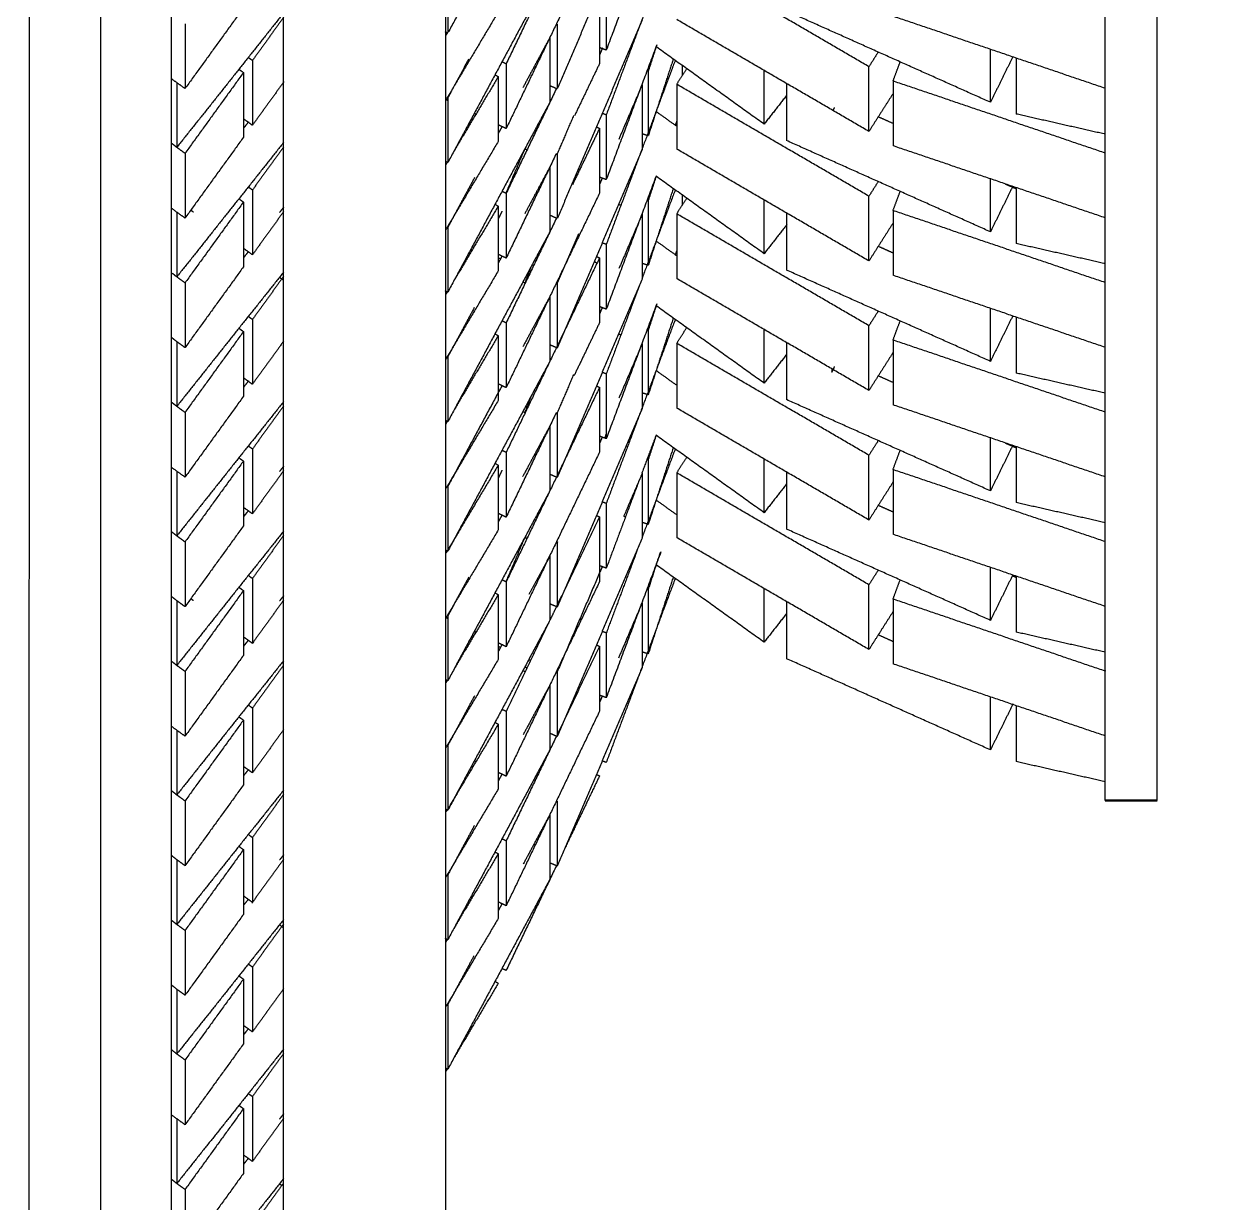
# Model space of a CAD drawing. Header units: millimetres. Extents: x 507.9 to 541, y 40.2 to 69.3.
# Drawn here: x 517.153 to 518.271, y 43.978 to 45.071 of the extents above; entities that cross this region are included whole.
import ezdxf

# ---------------------------------------------------------------- set-up
doc = ezdxf.new("R2010")
doc.units = ezdxf.units.MM
doc.layers.add('Make2D$Visible$ClippingPlaneIntersections', color=7, linetype='Continuous', lineweight=50, true_color=0x000000)
doc.layers.add('Make2D$Visible$Curves', color=7, linetype='Continuous', true_color=0x000000)

msp = doc.modelspace()

# ---------------------------------------------------------------- linework, layer by layer
at = {"layer": 'Make2D$Visible$ClippingPlaneIntersections'}
msp.add_lwpolyline([(518.15451, 44.35107), (518.20277, 44.35107)], dxfattribs=at)
at = {"layer": 'Make2D$Visible$Curves', "color": 18, "lineweight": -3, "true_color": 0x000000}
for points, degree in [([(518.15451, 44.35107), (518.15451, 45.19018), (518.15451, 46.02929)], 2), ([(518.20277, 44.35107), (518.20287, 44.90573), (518.20297, 45.46038), (518.20307, 46.01504)], 3), ([(517.54343, 45.93355), (517.54343, 44.6143), (517.54343, 43.29504)], 2), ([(517.39343, 43.29504), (517.39343, 44.59555), (517.39343, 45.89606)], 2), ([(517.2898, 43.75973), (517.2898, 44.80644), (517.2898, 45.85316)], 2), ([(517.22424, 43.6186), (517.22424, 44.72237), (517.22424, 45.82613)], 2), ([(517.15779, 45.80559), (517.15771, 45.09484), (517.15764, 44.38409), (517.15756, 43.67333)], 3), ([(517.64025, 45.23829), (517.59307, 45.15052), (517.5459, 45.06274)], 2), ([(517.72563, 45.19431), (517.68645, 45.10269), (517.64728, 45.01106)], 2), ([(517.73909, 45.17101), (517.71575, 45.1087), (517.6924, 45.0464)], 2), ([(517.68621, 45.15398), (517.64292, 45.06383), (517.59964, 44.97369)], 2), ([(517.75628, 45.15687), (517.72434, 45.07163), (517.6924, 44.9864)], 2), ([(517.64626, 45.13078), (517.62295, 45.08223), (517.59964, 45.03369)], 2), ([(517.93573, 45.03106), (517.8467, 45.08289), (517.75768, 45.13473)], 2), ([(517.54557, 45.12212), (517.54557, 45.09254), (517.54557, 45.06295)], 2), ([(517.64025, 45.11829), (517.59318, 45.03071), (517.54611, 44.94313)], 2), ([(517.6924, 45.1064), (517.6924, 45.0764), (517.6924, 45.0464)], 2), ([(517.35633, 45.08567), (517.32926, 45.04822), (517.30219, 45.01078)], 2), ([(517.68621, 45.09398), (517.68621, 45.06398), (517.68621, 45.03398)], 2), ([(517.39355, 45.08086), (517.34406, 45.01857), (517.29457, 44.95629)], 2), ([(517.39343, 45.07664), (517.37903, 45.05671), (517.36462, 45.03679)], 2), ([(517.59236, 45.08187), (517.56797, 45.04088), (517.54358, 44.99989)], 2), ([(517.72563, 45.07431), (517.68638, 44.98251), (517.64713, 44.89071)], 2), ([(517.93573, 44.97106), (517.8467, 45.02289), (517.75768, 45.07473)], 2), ([(518.0483, 44.99807), (517.9539, 45.04033), (517.85949, 45.08258)], 2), ([(518.15451, 45.01107), (518.05627, 45.04444), (517.95804, 45.07782)], 2), ([(517.30219, 45.07078), (517.30219, 45.04078), (517.30219, 45.01078)], 2), ([(517.54557, 45.06212), (517.5445, 45.0627), (517.54343, 45.06327)], 2), ([(517.5448, 45.06194), (517.54415, 45.06085), (517.54351, 45.05977)], 2), ([(517.647, 45.07042), (517.647, 45.04068), (517.647, 45.01094)], 2), ([(517.64025, 45.05829), (517.62776, 45.03505), (517.61527, 45.01181)], 2), ([(517.64025, 45.05829), (517.64025, 45.02829), (517.64025, 44.99829)], 2), ([(517.73918, 45.05125), (517.71579, 44.98882), (517.6924, 44.9264)], 2), ([(517.73918, 45.05126), (517.73522, 45.03913), (517.73127, 45.02699)], 2), ([(517.36462, 45.03679), (517.36269, 45.03819), (517.36075, 45.03959)], 2), ([(517.6924, 45.0464), (517.68931, 45.04756), (517.68621, 45.04872)], 2), ([(517.68884, 45.04828), (517.68754, 45.04523), (517.68623, 45.04218)], 2), ([(517.83862, 44.97782), (517.78876, 45.01357), (517.73889, 45.04932)], 2), ([(517.94447, 45.0448), (517.9401, 45.03793), (517.93573, 45.03106)], 2), ([(518.0483, 44.99807), (518.0483, 45.02261), (518.0483, 45.04715)], 2), ([(518.06874, 45.0397), (518.05852, 45.01889), (518.0483, 44.99807)], 2), ([(518.07199, 45.03929), (518.07199, 45.01326), (518.07199, 44.98723)], 2), ([(517.35238, 45.02852), (517.35435, 45.02709), (517.35633, 45.02567)], 2), ([(517.36462, 45.03679), (517.36462, 45.00679), (517.36462, 44.97679)], 2), ([(517.56485, 45.03801), (517.55521, 45.02006), (517.54557, 45.00212)], 2), ([(517.59964, 45.03369), (517.59774, 45.0346), (517.59585, 45.03551)], 2), ([(517.59964, 45.03369), (517.59964, 45.00369), (517.59964, 44.97369)], 2), ([(517.68621, 45.03398), (517.67454, 45.00969), (517.66288, 44.9854)], 2), ([(517.75628, 45.03686), (517.74101, 44.99612), (517.72575, 44.95539)], 2), ([(517.75445, 45.03816), (517.74293, 45.00278), (517.7314, 44.96739)], 2), ([(517.75768, 45.01473), (517.76245, 45.02221), (517.76721, 45.0297)], 2), ([(517.76258, 45.03234), (517.76258, 45.02762), (517.76258, 45.0229)], 2), ([(517.93573, 44.97106), (517.93573, 45.00106), (517.93573, 45.03106)], 2), ([(517.95804, 45.01782), (517.96135, 45.02666), (517.96465, 45.03551)], 2), ([(517.30219, 45.01078), (517.296, 45.01525), (517.28981, 45.01972)], 2), ([(517.35633, 45.02567), (517.32926, 44.98822), (517.30219, 44.95078)], 2), ([(517.35633, 45.02567), (517.35633, 44.99567), (517.35633, 44.96567)], 2), ([(517.39375, 45.01708), (517.37919, 44.99694), (517.36462, 44.97679)], 2), ([(517.59236, 45.02187), (517.57208, 44.98779), (517.5518, 44.9537)], 2), ([(517.58938, 45.02364), (517.59087, 45.02276), (517.59236, 45.02187)], 2), ([(517.59236, 45.02187), (517.59236, 44.99187), (517.59236, 44.96187)], 2), ([(517.73127, 45.02699), (517.73079, 45.02715), (517.73031, 45.0273)], 2), ([(517.73127, 45.02699), (517.73127, 44.99726), (517.73127, 44.96753)], 2), ([(517.83862, 44.97782), (517.83862, 45.00271), (517.83862, 45.0276)], 2), ([(517.95804, 45.01782), (517.95804, 44.98782), (517.95804, 44.95782)], 2), ([(518.15451, 44.95107), (518.05627, 44.98444), (517.95804, 45.01782)], 2), ([(517.29457, 45.01629), (517.29457, 44.98629), (517.29457, 44.95629)], 2), ([(517.64626, 45.01079), (517.62295, 44.96224), (517.59964, 44.91369)], 2), ([(517.647, 45.01042), (517.64363, 45.01186), (517.64025, 45.0133)], 2), ([(517.72563, 45.01431), (517.71481, 44.98902), (517.70399, 44.96372)], 2), ([(517.72563, 45.01431), (517.72563, 44.98431), (517.72563, 44.95431)], 2), ([(517.75768, 45.01473), (517.75768, 44.98473), (517.75768, 44.95473)], 2), ([(517.93573, 44.91106), (517.8467, 44.96289), (517.75768, 45.01473)], 2), ([(517.85949, 45.01506), (517.85949, 44.98882), (517.85949, 44.96258)], 2), ([(517.95808, 45.00617), (517.9469, 44.98862), (517.93573, 44.97106)], 2), ([(517.54566, 44.9996), (517.54479, 45.00002), (517.54391, 45.00045)], 2), ([(517.54557, 45.00212), (517.54557, 44.97226), (517.54557, 44.94239)], 2), ([(517.64025, 44.99829), (517.593, 44.91037), (517.54574, 44.82245)], 2), ([(517.85974, 45.0048), (517.84918, 44.99131), (517.83862, 44.97782)], 2), ([(517.57168, 44.98711), (517.57091, 44.98748), (517.57014, 44.98785)], 2), ([(517.66212, 44.98576), (517.65456, 44.96809), (517.647, 44.95042)], 2), ([(517.6924, 44.9864), (517.69053, 44.9871), (517.68866, 44.9878)], 2), ([(517.6924, 44.9864), (517.6924, 44.9564), (517.6924, 44.9264)], 2), ([(517.75768, 44.97585), (517.74812, 44.98271), (517.73855, 44.98956)], 2), ([(517.90258, 44.99036), (517.90328, 44.99179), (517.90399, 44.99323)], 2), ([(517.95804, 44.97847), (517.95119, 44.98154), (517.94435, 44.9846)], 2), ([(518.15483, 44.96849), (518.11341, 44.97786), (518.07199, 44.98723)], 2), ([(517.36462, 44.97679), (517.36048, 44.97979), (517.35633, 44.98279)], 2), ([(517.36106, 44.97998), (517.35876, 44.97708), (517.35646, 44.97418)], 2), ([(517.59578, 44.97554), (517.59407, 44.97237), (517.59236, 44.96919)], 2), ([(517.59964, 44.97369), (517.59624, 44.97532), (517.59283, 44.97695)], 2), ([(517.68621, 44.97398), (517.67373, 44.948), (517.66126, 44.92202)], 2), ([(517.68332, 44.97537), (517.68476, 44.97467), (517.68621, 44.97398)], 2), ([(517.68621, 44.97398), (517.68621, 44.94398), (517.68621, 44.91398)], 2), ([(517.75768, 44.9806), (517.75706, 44.97896), (517.75645, 44.97732)], 2), ([(517.39371, 44.96106), (517.34414, 44.89868), (517.29457, 44.83629)], 2), ([(517.35633, 44.96567), (517.32926, 44.92822), (517.30219, 44.89078)], 2), ([(517.59236, 44.96187), (517.56797, 44.92089), (517.54359, 44.8799)], 2), ([(517.73127, 44.96699), (517.72862, 44.96785), (517.72597, 44.96872)], 2), ([(518.0483, 44.87807), (517.9539, 44.92033), (517.85949, 44.96258)], 2), ([(517.29457, 44.95629), (517.29219, 44.95818), (517.2898, 44.96007)], 2), ([(517.30219, 44.95078), (517.29838, 44.95353), (517.29457, 44.95629)], 2), ([(517.30219, 44.95078), (517.30219, 44.92078), (517.30219, 44.89078)], 2), ([(517.39345, 44.95666), (517.37903, 44.93672), (517.36462, 44.91679)], 2), ([(517.64626, 44.95078), (517.62295, 44.90223), (517.59964, 44.85369)], 2), ([(517.59978, 44.91434), (517.60843, 44.93458), (517.61708, 44.95482)], 2), ([(517.61848, 44.9541), (517.61765, 44.95441), (517.61683, 44.95472)], 2), ([(517.72563, 44.95431), (517.68631, 44.86237), (517.647, 44.77042)], 2), ([(517.647, 44.95042), (517.647, 44.92064), (517.647, 44.89086)], 2), ([(517.72551, 44.95476), (517.70896, 44.91058), (517.6924, 44.8664)], 2), ([(517.93573, 44.85106), (517.8467, 44.90289), (517.75768, 44.95473)], 2), ([(518.15451, 44.89107), (518.05627, 44.92444), (517.95804, 44.95782)], 2), ([(517.54557, 44.94212), (517.54474, 44.94257), (517.54391, 44.94301)], 2), ([(517.54472, 44.9418), (517.54433, 44.94114), (517.54393, 44.94048)], 2), ([(517.54587, 44.94269), (517.54576, 44.94247), (517.54564, 44.94226)], 2), ([(517.57038, 44.92829), (517.55798, 44.90521), (517.54557, 44.88212)], 2), ([(517.64025, 44.93829), (517.62858, 44.91658), (517.61691, 44.89486)], 2), ([(517.64025, 44.93829), (517.64025, 44.90829), (517.64025, 44.87829)], 2), ([(517.66788, 44.93559), (517.66728, 44.93581), (517.66667, 44.93604)], 2), ([(517.68866, 44.92786), (517.68744, 44.925), (517.68621, 44.92213)], 2), ([(517.6924, 44.9264), (517.68931, 44.92756), (517.68622, 44.92871)], 2), ([(517.73855, 44.92956), (517.71548, 44.86798), (517.6924, 44.8064)], 2), ([(517.73879, 44.93008), (517.73503, 44.91854), (517.73127, 44.90699)], 2), ([(517.83862, 44.85782), (517.78859, 44.89369), (517.73855, 44.92956)], 2), ([(517.36462, 44.91679), (517.36275, 44.91814), (517.36088, 44.91949)], 2), ([(517.36462, 44.91679), (517.36462, 44.88679), (517.36462, 44.85679)], 2), ([(517.75628, 44.91686), (517.74083, 44.87563), (517.72538, 44.83441)], 2), ([(517.75446, 44.91816), (517.74293, 44.88278), (517.7314, 44.8474)], 2), ([(517.94446, 44.92479), (517.94009, 44.91792), (517.93573, 44.91106)], 2), ([(518.0483, 44.87807), (518.0483, 44.90271), (518.0483, 44.92734)], 2), ([(518.06895, 44.92014), (518.05863, 44.89911), (518.0483, 44.87807)], 2), ([(518.06204, 44.92249), (518.06706, 44.92024), (518.07209, 44.91799)], 2), ([(518.07199, 44.91832), (518.07199, 44.89277), (518.07199, 44.86723)], 2), ([(517.35633, 44.90567), (517.32926, 44.86822), (517.30219, 44.83078)], 2), ([(517.35211, 44.90871), (517.35422, 44.90719), (517.35633, 44.90567)], 2), ([(517.35633, 44.90567), (517.35633, 44.87567), (517.35633, 44.84567)], 2), ([(517.59964, 44.91369), (517.59771, 44.91461), (517.59578, 44.91554)], 2), ([(517.68621, 44.91398), (517.64292, 44.82383), (517.59964, 44.73369)], 2), ([(517.59964, 44.91369), (517.59964, 44.88369), (517.59964, 44.85369)], 2), ([(517.73127, 44.90699), (517.73075, 44.90716), (517.73022, 44.90733)], 2), ([(517.73127, 44.90699), (517.73127, 44.87711), (517.73127, 44.84723)], 2), ([(517.75768, 44.89473), (517.76244, 44.90221), (517.76721, 44.9097)], 2), ([(517.76258, 44.91234), (517.76258, 44.90738), (517.76258, 44.90243)], 2), ([(517.83862, 44.85782), (517.83862, 44.88271), (517.83862, 44.9076)], 2), ([(517.93573, 44.85106), (517.93573, 44.88106), (517.93573, 44.91106)], 2), ([(517.95804, 44.89782), (517.96135, 44.90666), (517.96465, 44.91551)], 2), ([(517.30219, 44.89078), (517.29596, 44.89528), (517.28972, 44.89979)], 2), ([(517.29457, 44.89629), (517.29457, 44.86629), (517.29457, 44.83629)], 2), ([(517.30991, 44.89634), (517.30886, 44.8971), (517.30781, 44.89786)], 2), ([(517.39358, 44.89684), (517.3791, 44.87682), (517.36462, 44.85679)], 2), ([(517.39363, 44.90097), (517.3917, 44.89853), (517.38976, 44.89609)], 2), ([(517.59236, 44.90187), (517.5723, 44.86815), (517.55223, 44.83443)], 2), ([(517.58938, 44.90364), (517.59087, 44.90276), (517.59236, 44.90187)], 2), ([(517.59236, 44.90187), (517.59236, 44.87187), (517.59236, 44.84187)], 2), ([(517.5926, 44.89005), (517.59433, 44.89366), (517.59606, 44.89727)], 2), ([(517.72563, 44.89431), (517.71487, 44.86916), (517.70412, 44.84401)], 2), ([(517.70439, 44.90339), (517.7052, 44.90305), (517.70601, 44.9027)], 2), ([(517.72563, 44.89431), (517.72563, 44.86431), (517.72563, 44.83431)], 2), ([(517.75768, 44.89473), (517.75768, 44.86473), (517.75768, 44.83473)], 2), ([(517.93573, 44.79106), (517.8467, 44.84289), (517.75768, 44.89473)], 2), ([(517.85949, 44.89545), (517.85949, 44.86901), (517.85949, 44.84258)], 2), ([(517.95804, 44.89782), (517.95804, 44.86782), (517.95804, 44.83782)], 2), ([(518.15451, 44.83107), (518.05627, 44.86444), (517.95804, 44.89782)], 2), ([(517.64623, 44.89071), (517.62293, 44.8422), (517.59964, 44.79369)], 2), ([(517.647, 44.89042), (517.64366, 44.89185), (517.64031, 44.89328)], 2), ([(517.85973, 44.8848), (517.84917, 44.87131), (517.83862, 44.85782)], 2), ([(517.86545, 44.89211), (517.86542, 44.89207), (517.86539, 44.89203)], 2), ([(517.95814, 44.88627), (517.94693, 44.86866), (517.93573, 44.85106)], 2), ([(517.54557, 44.88212), (517.54557, 44.85212), (517.54557, 44.82212)], 2), ([(517.64025, 44.87829), (517.59291, 44.79021), (517.54557, 44.70212)], 2), ([(517.66657, 44.87618), (517.65679, 44.8533), (517.647, 44.83042)], 2), ([(517.36462, 44.85679), (517.36048, 44.85979), (517.35633, 44.86279)], 2), ([(517.56955, 44.86353), (517.56885, 44.86383), (517.56815, 44.86413)], 2), ([(517.6924, 44.8664), (517.69064, 44.86706), (517.68887, 44.86772)], 2), ([(517.6924, 44.8664), (517.6924, 44.8364), (517.6924, 44.8064)], 2), ([(517.7579, 44.8557), (517.74833, 44.86256), (517.73876, 44.86942)], 2), ([(517.75774, 44.86077), (517.75703, 44.85888), (517.75633, 44.85699)], 2), ([(517.95804, 44.85847), (517.95124, 44.86152), (517.94444, 44.86456)], 2), ([(518.15451, 44.84857), (518.11325, 44.8579), (518.07199, 44.86723)], 2), ([(517.36075, 44.85959), (517.35869, 44.85699), (517.35662, 44.85438)], 2), ([(517.56519, 44.85863), (517.56574, 44.85834), (517.56628, 44.85805)], 2), ([(517.59455, 44.85284), (517.59346, 44.85331), (517.59236, 44.85378)], 2), ([(517.59578, 44.85554), (517.59411, 44.85245), (517.59245, 44.84935)], 2), ([(517.59567, 44.85559), (517.59408, 44.85636), (517.59248, 44.85713)], 2), ([(517.59964, 44.85369), (517.5978, 44.85457), (517.59596, 44.85545)], 2), ([(517.68621, 44.85398), (517.64292, 44.76383), (517.59964, 44.67369)], 2), ([(517.68375, 44.84886), (517.68252, 44.84974), (517.68129, 44.85062)], 2), ([(517.68332, 44.85537), (517.68476, 44.85467), (517.68621, 44.85398)], 2), ([(517.68621, 44.85398), (517.68621, 44.82398), (517.68621, 44.79398)], 2), ([(517.29457, 44.83629), (517.29244, 44.83797), (517.29032, 44.83966)], 2), ([(517.39343, 44.84071), (517.344, 44.7785), (517.29457, 44.71629)], 2), ([(517.35633, 44.84567), (517.32926, 44.80822), (517.30219, 44.77078)], 2), ([(517.59236, 44.84187), (517.56797, 44.80087), (517.54357, 44.75987)], 2), ([(517.61741, 44.83126), (517.62022, 44.83875), (517.62303, 44.84625)], 2), ([(517.62234, 44.84096), (517.62146, 44.84134), (517.62059, 44.84171)], 2), ([(517.73127, 44.84699), (517.72845, 44.84791), (517.72563, 44.84883)], 2), ([(518.0483, 44.75807), (517.9539, 44.80033), (517.85949, 44.84258)], 2), ([(517.30219, 44.83078), (517.29838, 44.83353), (517.29457, 44.83629)], 2), ([(517.30219, 44.83078), (517.30219, 44.80078), (517.30219, 44.77078)], 2), ([(517.39343, 44.83664), (517.37903, 44.81671), (517.36462, 44.79679)], 2), ([(517.38976, 44.83609), (517.39159, 44.83464), (517.39343, 44.83318)], 2), ([(517.61523, 44.83174), (517.61622, 44.83121), (517.61721, 44.83068)], 2), ([(517.647, 44.83042), (517.64662, 44.83058), (517.64624, 44.83074)], 2), ([(517.72563, 44.83431), (517.68631, 44.74237), (517.647, 44.65042)], 2), ([(517.647, 44.83042), (517.647, 44.80042), (517.647, 44.77042)], 2), ([(517.72326, 44.82875), (517.70783, 44.78758), (517.6924, 44.7464)], 2), ([(517.93573, 44.73106), (517.8467, 44.78289), (517.75768, 44.83473)], 2), ([(518.15451, 44.77107), (518.05627, 44.80444), (517.95804, 44.83782)], 2), ([(517.54557, 44.82212), (517.5445, 44.8227), (517.54343, 44.82327)], 2), ([(517.54529, 44.82277), (517.54439, 44.82126), (517.54349, 44.81975)], 2), ([(517.64025, 44.81829), (517.62775, 44.79503), (517.61525, 44.77177)], 2), ([(517.64025, 44.81829), (517.64025, 44.78829), (517.64025, 44.75829)], 2), ([(517.66779, 44.81562), (517.66734, 44.81579), (517.66689, 44.81596)], 2), ([(517.57014, 44.80785), (517.55786, 44.78499), (517.54557, 44.76212)], 2), ([(517.6924, 44.8064), (517.68931, 44.80756), (517.68621, 44.80872)], 2), ([(517.68883, 44.80825), (517.68752, 44.80519), (517.68621, 44.80213)], 2), ([(517.73917, 44.81122), (517.71579, 44.74881), (517.6924, 44.6864)], 2), ([(517.73917, 44.81123), (517.73522, 44.79911), (517.73127, 44.78699)], 2), ([(517.83862, 44.73782), (517.78859, 44.77369), (517.73855, 44.80956)], 2), ([(517.94435, 44.8046), (517.94004, 44.79783), (517.93573, 44.79106)], 2), ([(518.0483, 44.75807), (518.0483, 44.78261), (518.0483, 44.80715)], 2), ([(517.36462, 44.79679), (517.36269, 44.79819), (517.36075, 44.79959)], 2), ([(517.36462, 44.79679), (517.36462, 44.76679), (517.36462, 44.73679)], 2), ([(517.59964, 44.79369), (517.59771, 44.79461), (517.59578, 44.79554)], 2), ([(517.59964, 44.79369), (517.59964, 44.76369), (517.59964, 44.73369)], 2), ([(517.68621, 44.79398), (517.6745, 44.7696), (517.6628, 44.74522)], 2), ([(517.75628, 44.79686), (517.72434, 44.71163), (517.6924, 44.6264)], 2), ([(517.75445, 44.79816), (517.74286, 44.76258), (517.73127, 44.72699)], 2), ([(517.95804, 44.77782), (517.9614, 44.78681), (517.96476, 44.79581)], 2), ([(518.06895, 44.80014), (518.05863, 44.77911), (518.0483, 44.75807)], 2), ([(518.07199, 44.79924), (518.07199, 44.77324), (518.07199, 44.74723)], 2), ([(517.35633, 44.78567), (517.32926, 44.74822), (517.30219, 44.71078)], 2), ([(517.35211, 44.78871), (517.35422, 44.78719), (517.35633, 44.78567)], 2), ([(517.35633, 44.78567), (517.35633, 44.75567), (517.35633, 44.72567)], 2), ([(517.58938, 44.78364), (517.59087, 44.78276), (517.59236, 44.78187)], 2), ([(517.70439, 44.78339), (517.7052, 44.78305), (517.70601, 44.7827)], 2), ([(517.73127, 44.78699), (517.73094, 44.7871), (517.7306, 44.78721)], 2), ([(517.73127, 44.78699), (517.73127, 44.75699), (517.73127, 44.72699)], 2), ([(517.75768, 44.77473), (517.76237, 44.7821), (517.76706, 44.78947)], 2), ([(517.83862, 44.73782), (517.83862, 44.76271), (517.83862, 44.7876)], 2), ([(517.93573, 44.73106), (517.93573, 44.76106), (517.93573, 44.79106)], 2), ([(517.29457, 44.77629), (517.29228, 44.7781), (517.28999, 44.77992)], 2), ([(517.30219, 44.77078), (517.29838, 44.77353), (517.29457, 44.77629)], 2), ([(517.29457, 44.77629), (517.29457, 44.74629), (517.29457, 44.71629)], 2), ([(517.39343, 44.77664), (517.37903, 44.75671), (517.36462, 44.73679)], 2), ([(517.59236, 44.78187), (517.57206, 44.74775), (517.55175, 44.71362)], 2), ([(517.59236, 44.78187), (517.59236, 44.75187), (517.59236, 44.72187)], 2), ([(517.647, 44.77042), (517.64388, 44.77175), (517.64075, 44.77309)], 2), ([(517.72563, 44.77431), (517.71485, 44.74912), (517.70408, 44.72392)], 2), ([(517.7255, 44.77437), (517.72557, 44.77434), (517.72563, 44.77431)], 2), ([(517.72563, 44.77431), (517.72563, 44.74431), (517.72563, 44.71431)], 2), ([(517.75768, 44.77473), (517.75768, 44.74473), (517.75768, 44.71473)], 2), ([(517.93573, 44.67106), (517.8467, 44.72289), (517.75768, 44.77473)], 2), ([(517.85949, 44.77545), (517.85949, 44.74901), (517.85949, 44.72258)], 2), ([(517.95804, 44.77782), (517.95804, 44.74782), (517.95804, 44.71782)], 2), ([(518.15451, 44.71107), (518.05627, 44.74444), (517.95804, 44.77782)], 2), ([(517.54557, 44.76212), (517.54557, 44.73261), (517.54557, 44.70309)], 2), ([(517.85949, 44.76449), (517.84906, 44.75116), (517.83862, 44.73782)], 2), ([(517.95804, 44.7661), (517.94688, 44.74858), (517.93573, 44.73106)], 2), ([(517.64025, 44.75829), (517.59291, 44.67021), (517.54557, 44.58212)], 2), ([(517.75768, 44.73585), (517.74812, 44.74271), (517.73855, 44.74956)], 2), ([(517.90136, 44.74789), (517.90267, 44.75056), (517.90399, 44.75323)], 2), ([(517.90136, 44.75107), (517.90136, 44.74948), (517.90136, 44.74789)], 2), ([(517.36462, 44.73679), (517.36048, 44.73979), (517.35633, 44.74279)], 2), ([(517.36105, 44.73996), (517.35872, 44.73702), (517.35639, 44.73409)], 2), ([(517.66204, 44.74559), (517.65452, 44.728), (517.647, 44.71042)], 2), ([(517.6622, 44.74551), (517.6625, 44.74537), (517.6628, 44.74522)], 2), ([(517.6924, 44.7464), (517.69052, 44.7471), (517.68864, 44.74781)], 2), ([(517.6924, 44.7464), (517.6924, 44.7164), (517.6924, 44.6864)], 2), ([(517.95805, 44.73847), (517.9512, 44.74153), (517.94435, 44.7446)], 2), ([(518.15451, 44.72857), (518.11325, 44.7379), (518.07199, 44.74723)], 2), ([(517.59586, 44.7357), (517.57072, 44.68891), (517.54557, 44.64212)], 2), ([(517.59964, 44.73369), (517.596, 44.73543), (517.59236, 44.73718)], 2), ([(517.68621, 44.73398), (517.64292, 44.64383), (517.59964, 44.55369)], 2), ([(517.61731, 44.711), (517.62018, 44.71864), (517.62304, 44.72629)], 2), ([(517.68332, 44.73537), (517.68476, 44.73467), (517.68621, 44.73398)], 2), ([(517.68621, 44.73398), (517.68621, 44.70398), (517.68621, 44.67398)], 2), ([(517.73127, 44.72699), (517.72858, 44.72787), (517.72588, 44.72875)], 2), ([(517.29457, 44.71629), (517.29246, 44.71796), (517.29036, 44.71963)], 2), ([(517.39343, 44.72071), (517.344, 44.6585), (517.29457, 44.59629)], 2), ([(517.30219, 44.71078), (517.29838, 44.71353), (517.29457, 44.71629)], 2), ([(517.35633, 44.72567), (517.32926, 44.68822), (517.30219, 44.65078)], 2), ([(517.39343, 44.71664), (517.37903, 44.69672), (517.36462, 44.67679)], 2), ([(517.59236, 44.72187), (517.56804, 44.68099), (517.54371, 44.64011)], 2), ([(518.0483, 44.63807), (517.9539, 44.68033), (517.85949, 44.72258)], 2), ([(518.15451, 44.65107), (518.05627, 44.68444), (517.95804, 44.71782)], 2), ([(517.30219, 44.71078), (517.30219, 44.68078), (517.30219, 44.65078)], 2), ([(517.64626, 44.71078), (517.62295, 44.66223), (517.59964, 44.61369)], 2), ([(517.61523, 44.71174), (517.61621, 44.71121), (517.6172, 44.71068)], 2), ([(517.72563, 44.71431), (517.68631, 44.62237), (517.647, 44.53042)], 2), ([(517.647, 44.71042), (517.647, 44.68051), (517.647, 44.65061)], 2), ([(517.93573, 44.61106), (517.8467, 44.66289), (517.75768, 44.71473)], 2), ([(517.54557, 44.70212), (517.5445, 44.7027), (517.54343, 44.70327)], 2), ([(517.5452, 44.70261), (517.54432, 44.70113), (517.54343, 44.69964)], 2), ([(517.64025, 44.69829), (517.62761, 44.67477), (517.61497, 44.65125)], 2), ([(517.64025, 44.69829), (517.64025, 44.66829), (517.64025, 44.63829)], 2), ([(517.6924, 44.6864), (517.68931, 44.68756), (517.68621, 44.68872)], 2), ([(517.68864, 44.68781), (517.68742, 44.68496), (517.68621, 44.68212)], 2), ([(517.69122, 44.68693), (517.69185, 44.68886), (517.69248, 44.69079)], 2), ([(517.73855, 44.68956), (517.73197, 44.67199), (517.72538, 44.65441)], 2), ([(517.73875, 44.68995), (517.73501, 44.67847), (517.73127, 44.66699)], 2), ([(517.83862, 44.61782), (517.78859, 44.65369), (517.73855, 44.68956)], 2), ([(517.94435, 44.6846), (517.94004, 44.67783), (517.93573, 44.67106)], 2), ([(518.0483, 44.63807), (518.0483, 44.66264), (518.0483, 44.68722)], 2), ([(518.06204, 44.68249), (518.06705, 44.68024), (518.07206, 44.678)], 2), ([(517.36462, 44.67679), (517.36273, 44.67816), (517.36085, 44.67952)], 2), ([(517.36462, 44.67679), (517.36462, 44.64679), (517.36462, 44.61679)], 2), ([(517.59964, 44.67369), (517.59771, 44.67461), (517.59578, 44.67554)], 2), ([(517.68621, 44.67398), (517.64292, 44.58383), (517.59964, 44.49369)], 2), ([(517.59964, 44.67369), (517.59964, 44.64369), (517.59964, 44.61369)], 2), ([(517.75628, 44.67686), (517.74083, 44.63563), (517.72538, 44.59441)], 2), ([(517.75445, 44.67816), (517.74286, 44.64258), (517.73127, 44.60699)], 2), ([(517.93573, 44.61106), (517.93573, 44.64106), (517.93573, 44.67106)], 2), ([(517.95804, 44.65782), (517.96145, 44.66696), (517.96487, 44.6761)], 2), ([(518.06895, 44.68014), (518.05863, 44.65911), (518.0483, 44.63807)], 2), ([(518.07199, 44.6791), (518.07199, 44.65317), (518.07199, 44.62723)], 2), ([(517.30219, 44.65078), (517.29603, 44.65523), (517.28988, 44.65968)], 2), ([(517.35633, 44.66567), (517.32926, 44.62822), (517.30219, 44.59078)], 2), ([(517.35211, 44.66871), (517.35422, 44.66719), (517.35633, 44.66567)], 2), ([(517.35633, 44.66567), (517.35633, 44.63567), (517.35633, 44.60567)], 2), ([(517.39362, 44.66095), (517.39169, 44.65852), (517.38976, 44.65609)], 2), ([(517.59236, 44.66187), (517.56792, 44.6208), (517.54348, 44.57972)], 2), ([(517.58938, 44.66364), (517.59087, 44.66276), (517.59236, 44.66187)], 2), ([(517.59236, 44.66187), (517.59236, 44.63187), (517.59236, 44.60187)], 2), ([(517.73127, 44.66699), (517.73075, 44.66716), (517.73022, 44.66733)], 2), ([(517.73127, 44.66699), (517.73127, 44.63699), (517.73127, 44.60699)], 2), ([(517.75768, 44.65473), (517.76244, 44.6622), (517.7672, 44.66968)], 2), ([(517.83862, 44.61782), (517.83862, 44.64271), (517.83862, 44.6676)], 2), ([(517.29457, 44.65629), (517.29457, 44.62629), (517.29457, 44.59629)], 2), ([(517.39356, 44.65682), (517.37909, 44.63681), (517.36462, 44.61679)], 2), ([(517.59236, 44.64956), (517.59421, 44.65341), (517.59606, 44.65727)], 2), ([(517.647, 44.65042), (517.64363, 44.65186), (517.64025, 44.6533)], 2), ([(517.72337, 44.64903), (517.70788, 44.60771), (517.6924, 44.5664)], 2), ([(517.72563, 44.65431), (517.71709, 44.63435), (517.70856, 44.61439)], 2), ([(517.72563, 44.65431), (517.72563, 44.62431), (517.72563, 44.59431)], 2), ([(517.75768, 44.65473), (517.75768, 44.62473), (517.75768, 44.59473)], 2), ([(517.93573, 44.55106), (517.8467, 44.60289), (517.75768, 44.65473)], 2), ([(517.85949, 44.65545), (517.85949, 44.62901), (517.85949, 44.60258)], 2), ([(517.95804, 44.65782), (517.95804, 44.62782), (517.95804, 44.59782)], 2), ([(518.15451, 44.59107), (518.05627, 44.62444), (517.95804, 44.65782)], 2), ([(517.54557, 44.64212), (517.54557, 44.61212), (517.54557, 44.58212)], 2), ([(517.64025, 44.63829), (517.59291, 44.55021), (517.54557, 44.46212)], 2), ([(517.85949, 44.64449), (517.84906, 44.63116), (517.83862, 44.61782)], 2), ([(517.95802, 44.64607), (517.94687, 44.62857), (517.93573, 44.61106)], 2), ([(517.6924, 44.6264), (517.69068, 44.62704), (517.68896, 44.62769)], 2), ([(517.6924, 44.6264), (517.6924, 44.5964), (517.6924, 44.5664)], 2), ([(517.75801, 44.61561), (517.74837, 44.62253), (517.73872, 44.62944)], 2), ([(518.15451, 44.60857), (518.11325, 44.6179), (518.07199, 44.62723)], 2), ([(517.36462, 44.61679), (517.36048, 44.61979), (517.35633, 44.62279)], 2), ([(517.36102, 44.61992), (517.35881, 44.61714), (517.35661, 44.61437)], 2), ([(517.59964, 44.61369), (517.596, 44.61543), (517.59236, 44.61718)], 2), ([(517.596, 44.61596), (517.59428, 44.61276), (517.59256, 44.60957)], 2), ([(517.68354, 44.61526), (517.68487, 44.61462), (517.68621, 44.61398)], 2), ([(517.95804, 44.61847), (517.95119, 44.62154), (517.94435, 44.6246)], 2), ([(517.35633, 44.60567), (517.32926, 44.56822), (517.30219, 44.53078)], 2), ([(517.68621, 44.61398), (517.66633, 44.57257), (517.64644, 44.53117)], 2), ([(517.68621, 44.61398), (517.68621, 44.58398), (517.68621, 44.55398)], 2), ([(517.71059, 44.61373), (517.70984, 44.61397), (517.7091, 44.61421)], 2), ([(517.73127, 44.60699), (517.72849, 44.6079), (517.72571, 44.6088)], 2), ([(517.29457, 44.59629), (517.29219, 44.59818), (517.2898, 44.60007)], 2), ([(517.39343, 44.60071), (517.344, 44.5385), (517.29457, 44.47629)], 2), ([(517.30219, 44.59078), (517.29838, 44.59353), (517.29457, 44.59629)], 2), ([(517.39346, 44.59669), (517.37904, 44.57674), (517.36462, 44.55679)], 2), ([(517.59236, 44.60187), (517.56815, 44.56118), (517.54394, 44.5205)], 2), ([(517.59952, 44.55373), (517.60803, 44.57365), (517.61655, 44.59356)], 2), ([(517.61896, 44.59392), (517.61806, 44.59425), (517.61717, 44.59459)], 2), ([(517.72563, 44.59431), (517.68631, 44.50237), (517.647, 44.41042)], 2), ([(517.93573, 44.49106), (517.8467, 44.54289), (517.75768, 44.59473)], 2), ([(518.0483, 44.51807), (517.9539, 44.56033), (517.85949, 44.60258)], 2), ([(518.15451, 44.53107), (518.05627, 44.56444), (517.95804, 44.59782)], 2), ([(517.30219, 44.59078), (517.30219, 44.56078), (517.30219, 44.53078)], 2), ([(517.54557, 44.58212), (517.54452, 44.58269), (517.54348, 44.58325)], 2), ([(517.64713, 44.59073), (517.64707, 44.59057), (517.647, 44.59042)], 2), ([(517.647, 44.59042), (517.647, 44.56042), (517.647, 44.53042)], 2), ([(517.72099, 44.5827), (517.7067, 44.54455), (517.6924, 44.5064)], 2), ([(517.74302, 44.58149), (517.71771, 44.51394), (517.6924, 44.4464)], 2), ([(517.74243, 44.58124), (517.73685, 44.56412), (517.73127, 44.54699)], 2), ([(517.64025, 44.57829), (517.63052, 44.56019), (517.62079, 44.54209)], 2), ([(517.64025, 44.57829), (517.64025, 44.54829), (517.64025, 44.51829)], 2), ([(517.36462, 44.55679), (517.36269, 44.55819), (517.36075, 44.55959)], 2), ([(517.68853, 44.56756), (517.66777, 44.51899), (517.647, 44.47042)], 2), ([(517.6924, 44.5664), (517.68931, 44.56756), (517.68621, 44.56872)], 2), ([(517.83862, 44.49782), (517.78859, 44.53369), (517.73855, 44.56956)], 2), ([(517.94445, 44.56476), (517.94009, 44.55791), (517.93573, 44.55106)], 2), ([(518.0483, 44.51807), (518.0483, 44.54261), (518.0483, 44.56715)], 2), ([(518.06904, 44.56032), (518.05867, 44.5392), (518.0483, 44.51807)], 2), ([(518.06865, 44.55953), (518.07053, 44.55869), (518.07241, 44.55784)], 2), ([(518.07199, 44.5592), (518.07199, 44.53321), (518.07199, 44.50723)], 2), ([(517.35211, 44.54871), (517.35422, 44.54719), (517.35633, 44.54567)], 2), ([(517.36462, 44.55679), (517.36462, 44.52679), (517.36462, 44.49679)], 2), ([(517.56499, 44.55825), (517.55528, 44.54019), (517.54557, 44.52212)], 2), ([(517.59964, 44.55369), (517.59771, 44.55461), (517.59579, 44.55554)], 2), ([(517.68621, 44.55398), (517.64292, 44.46383), (517.59964, 44.37369)], 2), ([(517.59964, 44.55369), (517.59964, 44.52369), (517.59964, 44.49369)], 2), ([(517.75611, 44.55641), (517.72426, 44.4714), (517.6924, 44.3864)], 2), ([(517.75431, 44.55771), (517.74279, 44.52235), (517.73127, 44.48699)], 2), ([(517.83862, 44.49782), (517.83862, 44.52275), (517.83862, 44.54769)], 2), ([(517.93573, 44.49106), (517.93573, 44.52106), (517.93573, 44.55106)], 2), ([(517.95804, 44.53782), (517.96139, 44.54678), (517.96474, 44.55574)], 2), ([(517.29457, 44.53629), (517.29235, 44.53805), (517.29013, 44.53981)], 2), ([(517.30219, 44.53078), (517.29838, 44.53353), (517.29457, 44.53629)], 2), ([(517.29457, 44.53629), (517.29457, 44.50629), (517.29457, 44.47629)], 2), ([(517.35633, 44.54567), (517.32926, 44.50822), (517.30219, 44.47078)], 2), ([(517.30991, 44.53634), (517.30869, 44.53722), (517.30748, 44.5381)], 2), ([(517.35633, 44.54567), (517.35633, 44.51567), (517.35633, 44.48567)], 2), ([(517.39354, 44.5368), (517.37908, 44.51679), (517.36462, 44.49679)], 2), ([(517.3936, 44.54093), (517.39168, 44.53851), (517.38976, 44.53609)], 2), ([(517.59236, 44.54187), (517.57205, 44.50773), (517.55173, 44.47358)], 2), ([(517.58938, 44.54364), (517.59087, 44.54276), (517.59236, 44.54187)], 2), ([(517.59236, 44.54187), (517.59236, 44.51187), (517.59236, 44.48187)], 2), ([(517.73127, 44.54699), (517.73098, 44.54709), (517.73068, 44.54718)], 2), ([(517.73127, 44.54699), (517.73127, 44.51699), (517.73127, 44.48699)], 2), ([(517.95804, 44.53782), (517.95804, 44.50782), (517.95804, 44.47782)], 2), ([(518.15451, 44.47107), (518.05627, 44.50444), (517.95804, 44.53782)], 2), ([(517.647, 44.53042), (517.64363, 44.53186), (517.64025, 44.5333)], 2), ([(517.64613, 44.5305), (517.64319, 44.5244), (517.64026, 44.51829)], 2), ([(517.72563, 44.53431), (517.71467, 44.50869), (517.70371, 44.48306)], 2), ([(517.72563, 44.53431), (517.72563, 44.50431), (517.72563, 44.47431)], 2), ([(517.85949, 44.53562), (517.85949, 44.5091), (517.85949, 44.48258)], 2), ([(517.95789, 44.52587), (517.94681, 44.50846), (517.93573, 44.49106)], 2), ([(517.5456, 44.51963), (517.54482, 44.52001), (517.54405, 44.52038)], 2), ([(517.54557, 44.52212), (517.54557, 44.49212), (517.54557, 44.46212)], 2), ([(517.64025, 44.51829), (517.59291, 44.43021), (517.54557, 44.34212)], 2), ([(517.6393, 44.51628), (517.61947, 44.47498), (517.59964, 44.43369)], 2), ([(517.85949, 44.52449), (517.84906, 44.51116), (517.83862, 44.49782)], 2), ([(517.36462, 44.49679), (517.36048, 44.49979), (517.35633, 44.50279)], 2), ([(517.56955, 44.50353), (517.56885, 44.50383), (517.56815, 44.50413)], 2), ([(517.57168, 44.50711), (517.5711, 44.50739), (517.57052, 44.50767)], 2), ([(517.6924, 44.5064), (517.69052, 44.5071), (517.68864, 44.50781)], 2), ([(517.6924, 44.5064), (517.6924, 44.4764), (517.6924, 44.4464)], 2), ([(517.95814, 44.49843), (517.95124, 44.50151), (517.94435, 44.5046)], 2), ([(518.15451, 44.48857), (518.11325, 44.4979), (518.07199, 44.50723)], 2), ([(517.36075, 44.49959), (517.35859, 44.49687), (517.35643, 44.49414)], 2), ([(517.56519, 44.49863), (517.56574, 44.49834), (517.56628, 44.49805)], 2), ([(517.59964, 44.49369), (517.596, 44.49543), (517.59236, 44.49718)], 2), ([(517.59437, 44.49292), (517.59337, 44.49335), (517.59236, 44.49378)], 2), ([(517.59598, 44.49592), (517.5942, 44.4926), (517.59241, 44.48929)], 2), ([(517.68621, 44.49398), (517.66654, 44.45303), (517.64688, 44.41208)], 2), ([(517.68332, 44.49537), (517.68476, 44.49467), (517.68621, 44.49398)], 2), ([(517.68621, 44.49398), (517.68621, 44.46398), (517.68621, 44.43398)], 2), ([(517.29457, 44.47629), (517.29201, 44.47831), (517.28946, 44.48034)], 2), ([(517.39343, 44.48071), (517.344, 44.4185), (517.29457, 44.35629)], 2), ([(517.35633, 44.48567), (517.32926, 44.44822), (517.30219, 44.41078)], 2), ([(517.59236, 44.48187), (517.56796, 44.44086), (517.54356, 44.39986)], 2), ([(517.62237, 44.48095), (517.62163, 44.48126), (517.62089, 44.48158)], 2), ([(517.73127, 44.48699), (517.72856, 44.48787), (517.72585, 44.48876)], 2), ([(518.0483, 44.39807), (517.9539, 44.44033), (517.85949, 44.48258)], 2), ([(517.30219, 44.47078), (517.29838, 44.47353), (517.29457, 44.47629)], 2), ([(517.30219, 44.47078), (517.30219, 44.44078), (517.30219, 44.41078)], 2), ([(517.39327, 44.47641), (517.37895, 44.4566), (517.36462, 44.43679)], 2), ([(517.61523, 44.47174), (517.6163, 44.47117), (517.61736, 44.4706)], 2), ([(517.61848, 44.4741), (517.61765, 44.47441), (517.61683, 44.47472)], 2), ([(517.72563, 44.47431), (517.68631, 44.38237), (517.647, 44.29042)], 2), ([(517.647, 44.47042), (517.647, 44.44042), (517.647, 44.41042)], 2), ([(518.15451, 44.41107), (518.05627, 44.44444), (517.95804, 44.47782)], 2), ([(518.15466, 44.4715), (518.15458, 44.47128), (518.15451, 44.47107)], 2), ([(517.54557, 44.46212), (517.5445, 44.4627), (517.54343, 44.46327)], 2), ([(517.54506, 44.46237), (517.54445, 44.46136), (517.54385, 44.46034)], 2), ([(517.64025, 44.45829), (517.62778, 44.43509), (517.6153, 44.41188)], 2), ([(517.64025, 44.45829), (517.64025, 44.42829), (517.64025, 44.39829)], 2), ([(517.57028, 44.44811), (517.55793, 44.42512), (517.54557, 44.40212)], 2), ([(517.68864, 44.44781), (517.68747, 44.44507), (517.6863, 44.44234)], 2), ([(517.6924, 44.4464), (517.68954, 44.44747), (517.68667, 44.44854)], 2), ([(518.0483, 44.39807), (518.0483, 44.42262), (518.0483, 44.44717)], 2), ([(517.36462, 44.43679), (517.36269, 44.43819), (517.36075, 44.43959)], 2), ([(517.36462, 44.43679), (517.36462, 44.40679), (517.36462, 44.37679)], 2), ([(518.06917, 44.44059), (518.05874, 44.41933), (518.0483, 44.39807)], 2), ([(518.07199, 44.4391), (518.07199, 44.41317), (518.07199, 44.38723)], 2), ([(517.35633, 44.42567), (517.32926, 44.38822), (517.30219, 44.35078)], 2), ([(517.35211, 44.42871), (517.35422, 44.42719), (517.35633, 44.42567)], 2), ([(517.35633, 44.42567), (517.35633, 44.39567), (517.35633, 44.36567)], 2), ([(517.59964, 44.43369), (517.59771, 44.43461), (517.59578, 44.43554)], 2), ([(517.68621, 44.43398), (517.64292, 44.34383), (517.59964, 44.25369)], 2), ([(517.59964, 44.43369), (517.59964, 44.40369), (517.59964, 44.37369)], 2), ([(517.30219, 44.41078), (517.29609, 44.41519), (517.28998, 44.4196)], 2), ([(517.29457, 44.41629), (517.29457, 44.38629), (517.29457, 44.35629)], 2), ([(517.39343, 44.41664), (517.37903, 44.39671), (517.36462, 44.37679)], 2), ([(517.59236, 44.42187), (517.5682, 44.38127), (517.54404, 44.34066)], 2), ([(517.58938, 44.42364), (517.59087, 44.42276), (517.59236, 44.42187)], 2), ([(517.59236, 44.42187), (517.59236, 44.39187), (517.59236, 44.36187)], 2), ([(517.647, 44.41042), (517.64363, 44.41186), (517.64025, 44.4133)], 2), ([(517.54557, 44.40212), (517.54557, 44.37212), (517.54557, 44.34212)], 2), ([(517.64624, 44.41075), (517.62294, 44.36222), (517.59964, 44.31369)], 2), ([(517.64025, 44.39829), (517.59318, 44.31071), (517.54611, 44.22313)], 2), ([(517.36462, 44.37679), (517.36048, 44.37979), (517.35633, 44.38279)], 2), ([(517.36102, 44.37992), (517.35867, 44.37697), (517.35633, 44.37401)], 2), ([(517.57168, 44.38711), (517.57091, 44.38748), (517.57014, 44.38785)], 2), ([(517.6924, 44.3864), (517.69058, 44.38708), (517.68875, 44.38777)], 2), ([(518.15451, 44.36857), (518.11325, 44.3779), (518.07199, 44.38723)], 2), ([(517.59964, 44.37369), (517.59601, 44.37543), (517.59238, 44.37717)], 2), ([(517.59599, 44.37593), (517.59427, 44.37274), (517.59255, 44.36954)], 2), ([(517.68621, 44.37398), (517.67044, 44.34114), (517.65467, 44.30829)], 2), ([(517.68332, 44.37537), (517.68476, 44.37467), (517.68621, 44.37398)], 2), ([(517.29457, 44.35629), (517.29219, 44.35818), (517.2898, 44.36007)], 2), ([(517.39343, 44.36071), (517.344, 44.2985), (517.29457, 44.23629)], 2), ([(517.35633, 44.36567), (517.32926, 44.32822), (517.30219, 44.29078)], 2), ([(517.59236, 44.36187), (517.5679, 44.32075), (517.54343, 44.27964)], 2), ([(517.30219, 44.35078), (517.29838, 44.35353), (517.29457, 44.35629)], 2), ([(517.30219, 44.35078), (517.30219, 44.32078), (517.30219, 44.29078)], 2), ([(517.39345, 44.35667), (517.37904, 44.33673), (517.36462, 44.31679)], 2), ([(517.647, 44.35042), (517.64679, 44.35051), (517.64658, 44.3506)], 2), ([(517.647, 44.35042), (517.647, 44.32082), (517.647, 44.29121)], 2), ([(517.54557, 44.34212), (517.5445, 44.3427), (517.54343, 44.34327)], 2), ([(517.64025, 44.33829), (517.62785, 44.31522), (517.61545, 44.29215)], 2), ([(517.64025, 44.33829), (517.64025, 44.30829), (517.64025, 44.27829)], 2), ([(517.57021, 44.32797), (517.55789, 44.30505), (517.54557, 44.28212)], 2), ([(517.36462, 44.31679), (517.36273, 44.31816), (517.36084, 44.31952)], 2), ([(517.36462, 44.31679), (517.36462, 44.28679), (517.36462, 44.25679)], 2), ([(517.59964, 44.31369), (517.59771, 44.31461), (517.59578, 44.31554)], 2), ([(517.59964, 44.31369), (517.59964, 44.28369), (517.59964, 44.25369)], 2), ([(517.35633, 44.30567), (517.32926, 44.26822), (517.30219, 44.23078)], 2), ([(517.35212, 44.30871), (517.35422, 44.30719), (517.35633, 44.30567)], 2), ([(517.35633, 44.30567), (517.35633, 44.27567), (517.35633, 44.24567)], 2), ([(517.59236, 44.30187), (517.57205, 44.26773), (517.55173, 44.23358)], 2), ([(517.58944, 44.30361), (517.5909, 44.30274), (517.59236, 44.30187)], 2), ([(517.59236, 44.30187), (517.59236, 44.27187), (517.59236, 44.24187)], 2), ([(517.29457, 44.29629), (517.29221, 44.29815), (517.28986, 44.30002)], 2), ([(517.29457, 44.29629), (517.29457, 44.26629), (517.29457, 44.23629)], 2), ([(517.30219, 44.29078), (517.29838, 44.29353), (517.29457, 44.29629)], 2), ([(517.39342, 44.29662), (517.37902, 44.27671), (517.36462, 44.25679)], 2), ([(517.39343, 44.30071), (517.39161, 44.29843), (517.3898, 44.29614)], 2), ([(517.64624, 44.29074), (517.62294, 44.24221), (517.59964, 44.19369)], 2), ([(517.647, 44.29042), (517.64363, 44.29186), (517.64025, 44.2933)], 2), ([(517.54557, 44.28212), (517.54557, 44.25212), (517.54557, 44.22212)], 2), ([(517.64025, 44.27829), (517.593, 44.19038), (517.54576, 44.10247)], 2), ([(517.36075, 44.25959), (517.35856, 44.25682), (517.35636, 44.25405)], 2), ([(517.36462, 44.25679), (517.36052, 44.25975), (517.35642, 44.26272)], 2), ([(517.59964, 44.25369), (517.596, 44.25543), (517.59236, 44.25718)], 2), ([(517.35633, 44.24567), (517.32926, 44.20822), (517.30219, 44.17078)], 2), ([(517.36427, 44.25635), (517.36439, 44.25626), (517.3645, 44.25617)], 2), ([(517.59578, 44.25554), (517.59407, 44.25237), (517.59236, 44.24919)], 2), ([(517.29457, 44.23629), (517.29233, 44.23807), (517.29009, 44.23985)], 2), ([(517.39351, 44.24081), (517.34404, 44.17855), (517.29457, 44.11629)], 2), ([(517.30219, 44.23078), (517.29838, 44.23353), (517.29457, 44.23629)], 2), ([(517.39346, 44.23668), (517.37904, 44.21673), (517.36462, 44.19679)], 2), ([(517.38976, 44.23609), (517.39165, 44.23459), (517.39354, 44.23309)], 2), ([(517.59236, 44.24187), (517.5679, 44.20075), (517.54343, 44.15964)], 2), ([(517.30219, 44.23078), (517.30219, 44.20078), (517.30219, 44.17078)], 2), ([(517.54557, 44.22212), (517.5445, 44.2227), (517.54343, 44.22327)], 2), ([(517.54493, 44.22216), (517.54427, 44.22105), (517.54361, 44.21995)], 2), ([(517.56991, 44.20741), (517.55774, 44.18477), (517.54557, 44.16212)], 2), ([(517.36462, 44.19679), (517.3627, 44.19818), (517.36077, 44.19958)], 2), ([(517.36462, 44.19679), (517.36462, 44.16679), (517.36462, 44.13679)], 2), ([(517.59964, 44.19369), (517.59771, 44.19461), (517.59578, 44.19554)], 2), ([(517.29457, 44.17629), (517.29219, 44.17818), (517.2898, 44.18007)], 2), ([(517.35633, 44.18567), (517.32926, 44.14822), (517.30219, 44.11078)], 2), ([(517.35211, 44.18871), (517.35422, 44.18719), (517.35633, 44.18567)], 2), ([(517.35633, 44.18567), (517.35633, 44.15567), (517.35633, 44.12567)], 2), ([(517.59236, 44.18187), (517.57205, 44.14773), (517.55173, 44.11358)], 2), ([(517.58938, 44.18364), (517.59087, 44.18276), (517.59236, 44.18187)], 2), ([(517.30219, 44.17078), (517.29838, 44.17353), (517.29457, 44.17629)], 2), ([(517.29457, 44.17629), (517.29457, 44.14629), (517.29457, 44.11629)], 2), ([(517.39354, 44.17679), (517.37908, 44.15679), (517.36462, 44.13679)], 2), ([(517.54557, 44.16212), (517.54557, 44.13212), (517.54557, 44.10212)], 2), ([(517.36462, 44.13679), (517.36048, 44.13979), (517.35633, 44.14279)], 2), ([(517.36084, 44.1397), (517.35858, 44.13686), (517.35633, 44.13401)], 2), ([(517.35633, 44.12567), (517.32926, 44.08822), (517.30219, 44.05078)], 2), ([(517.29457, 44.11629), (517.29219, 44.11818), (517.2898, 44.12007)], 2), ([(517.39349, 44.12079), (517.34403, 44.05854), (517.29457, 43.99629)], 2), ([(517.30219, 44.11078), (517.29838, 44.11353), (517.29457, 44.11629)], 2), ([(517.39361, 44.11689), (517.37912, 44.09684), (517.36462, 44.07679)], 2), ([(517.30219, 44.11078), (517.30219, 44.08078), (517.30219, 44.05078)], 2), ([(517.54557, 44.10212), (517.5445, 44.1027), (517.54343, 44.10327)], 2), ([(517.54488, 44.10208), (517.54417, 44.10088), (517.54346, 44.09968)], 2), ([(517.36462, 44.07679), (517.36275, 44.07815), (517.36087, 44.0795)], 2), ([(517.35223, 44.06863), (517.35428, 44.06715), (517.35633, 44.06567)], 2), ([(517.36462, 44.07679), (517.36462, 44.04679), (517.36462, 44.01679)], 2), ([(517.30219, 44.05078), (517.296, 44.05525), (517.2898, 44.05973)], 2), ([(517.29457, 44.05629), (517.29457, 44.02629), (517.29457, 43.99629)], 2), ([(517.35633, 44.06567), (517.32926, 44.02822), (517.30219, 43.99078)], 2), ([(517.35633, 44.06567), (517.35633, 44.03567), (517.35633, 44.00567)], 2), ([(517.39343, 44.05664), (517.37903, 44.03671), (517.36462, 44.01679)], 2), ([(517.39357, 44.06089), (517.39162, 44.05843), (517.38966, 44.05597)], 2), ([(517.36462, 44.01679), (517.36058, 44.01972), (517.35653, 44.02264)], 2), ([(517.36075, 44.01959), (517.35854, 44.0168), (517.35633, 44.01401)], 2), ([(517.29457, 43.99629), (517.29231, 43.99808), (517.29005, 43.99988)], 2), ([(517.39365, 44.00099), (517.34411, 43.93864), (517.29457, 43.87629)], 2), ([(517.35633, 44.00567), (517.32926, 43.96822), (517.30219, 43.93078)], 2), ([(517.30219, 43.99078), (517.29838, 43.99353), (517.29457, 43.99629)], 2), ([(517.30219, 43.99078), (517.30219, 43.96078), (517.30219, 43.93078)], 2), ([(517.39313, 43.99622), (517.37888, 43.97651), (517.36462, 43.95679)], 2), ([(517.38987, 43.996), (517.39087, 43.99522), (517.39186, 43.99443)], 2)]:
    msp.add_open_spline(points, degree=degree, dxfattribs=at)
for points in [[(511.83963, 45.2777), (511.83963, 45.17096), (511.84491, 45.06436), (512.05826, 40.75314), (516.36947, 40.96649), (520.47261, 41.16954), (520.47261, 45.2777)], [(511.83963, 44.55807), (511.83963, 44.45133), (511.84491, 44.34472), (512.05826, 40.03351), (516.36947, 40.24686), (520.47261, 40.44991), (520.47261, 44.55807)]]:
    msp.add_rational_spline(points, [0.980423998556, 0.989861021963, 1, 0.707106781187, 1, 0.717245759224, 0.980423998556], degree=2, knots=[13.3259395, 13.3259395, 13.3259395, 13.5606516, 13.5606516, 20.3409773, 20.3409773, 26.8865911, 26.8865911, 26.8865911], dxfattribs=at)

doc.saveas('drawing.dxf')
